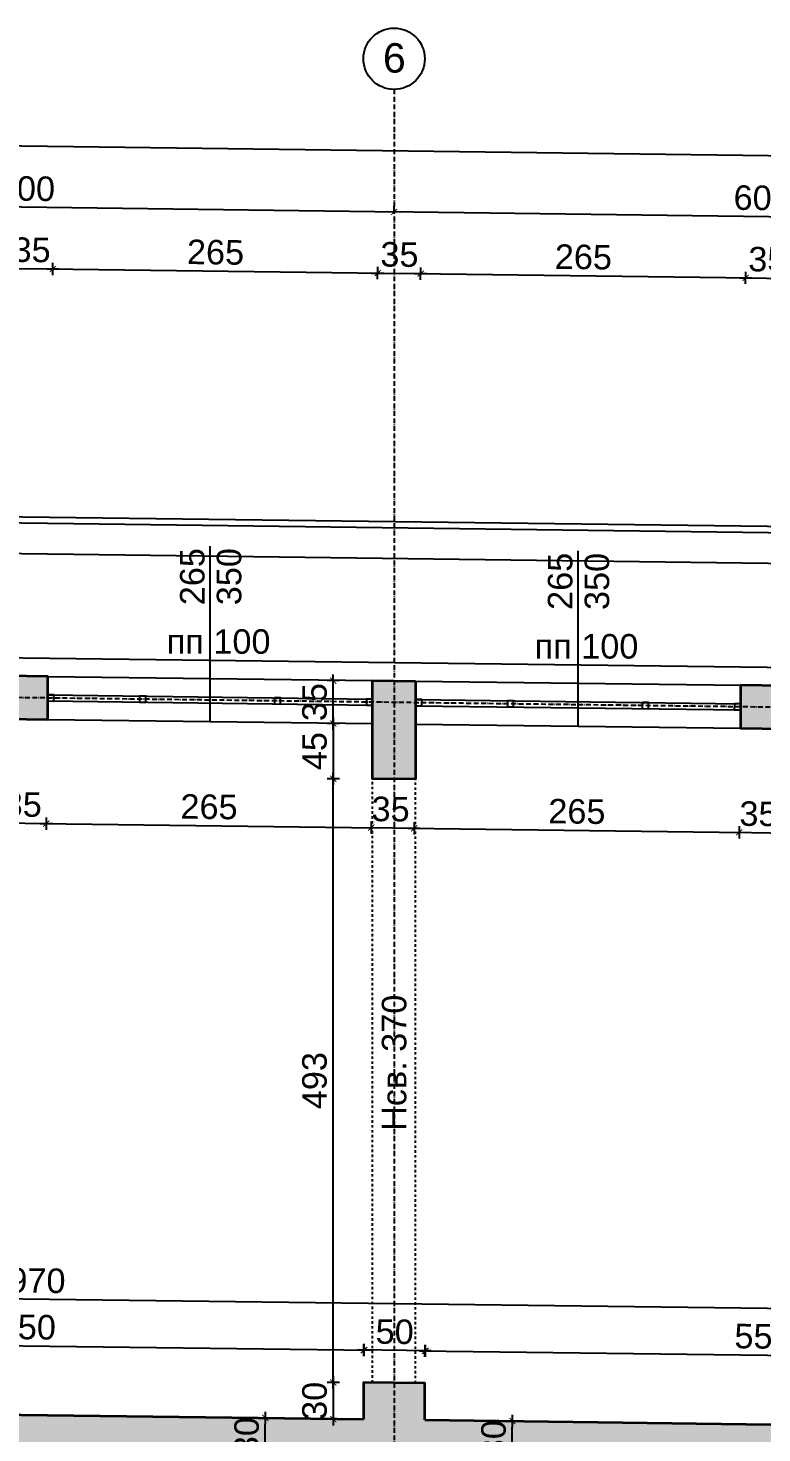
# Model space of a CAD drawing. Header units: inches. Extents: x -72385 to 39588, y -6525 to 66685.
# Drawn here: x -49283 to -48685, y 23472 to 24618 of the extents above; entities that cross this region are included whole.
import ezdxf

# ---------------------------------------------------------------- set-up
doc = ezdxf.new("R2010")
doc.units = ezdxf.units.IN
doc.header["$MEASUREMENT"] = 0
doc.linetypes.add('DashDot', pattern=[0.6, 0.4, -0.1, 0, -0.1])
doc.linetypes.add('Hidden', pattern=[0.4, 0.2, -0.2])
for name, color, linetype, lineweight in [('Изгледни линии', 253, 'Continuous', 25), ('Надписи Hсв', 252, 'Continuous', 25), ('Надписи коти външни', 252, 'Continuous', 25), ('Надписи коти вътрешни', 252, 'Continuous', 25), ('Надписи Оси', 252, 'Continuous', 25), ('Надписи прозорци', 252, 'Continuous', 25), ('Оси', 252, 'DashDot', 25), ('Прозорци', 251, 'Continuous', 25), ('Пунктир', 253, 'Hidden', 25), ('Разрезни линии', 7, 'Continuous', 35), ('Щрих стени', 254, 'Continuous', 25)]:
    doc.layers.add(name, color=color, linetype=linetype, lineweight=lineweight)
doc.styles.add('Arial Regular', font='arial.ttf')
doc.styles.get("Standard").update_dxf_attribs({"font": 'arial.ttf'})
doc.dimstyles.new('Annotative', dxfattribs={"dimscale": 0, "dimtxt": 20, "dimasz": 5, "dimexe": 5, "dimexo": 5, "dimgap": 5, "dimtad": 1, "dimdec": 0, "dimzin": 0, "dimdsep": 46, "dimtxsty": 'Standard', "dimblk": 'ARCHTICK', "dimcen": 5, "dimdle": 5, "dimadec": 0, "dimazin": 0, "dimtfac": 1, "dimtdec": 0, "dimtofl": 0, "dimtmove": 0, "dimatfit": 3, "dimldrblk": 'ARCHTICK', "dimfxl": 5, "dimfxlon": 1, "dimtolj": 1, "dimtzin": 0, "dimarcsym": 1})

# ---------------------------------------------------------------- blocks, each defined once
blk = doc.blocks.new('_ArchTick')
at = {"color": 0, "linetype": 'ByBlock', "const_width": 0.15}
blk.add_lwpolyline([(-0.5, -0.5), (0.5, 0.5)], dxfattribs=at)
blk = doc.blocks.new('*D2727')
at = {"layer": 'Defpoints', "color": 0, "ltscale": 50, "transparency": 16777216}
for p in [(-49302.3, 24054.1), (-49267.3, 24053.7), (-49268.4, 23968.7)]:
    blk.add_point(p, dxfattribs=at)
at = {"layer": 'Надписи коти вътрешни', "color": 0, "lineweight": -2, "ltscale": 50, "transparency": 16777216}
for p, q in [((-49303.4, 23974.2), (-49303.5, 23964.2)), ((-49268.4, 23973.7), (-49268.5, 23963.7)), ((-49308.4, 23969.3), (-49263.4, 23968.7))]:
    blk.add_line(p, q, dxfattribs=at)
at = {"layer": 'Надписи коти вътрешни', "color": 0, "lineweight": -2, "ltscale": 50, "transparency": 16777216, "xscale": 5, "yscale": 5, "zscale": 5}
for p, rotation in [((-49303.4, 23969.2), 179.2706286525581), ((-49268.4, 23968.7), 359.2706286525582)]:
    blk.add_blockref('_ArchTick', p, dxfattribs=dict(at, rotation=rotation))
at = {"layer": 'Надписи коти вътрешни', "color": 0, "ltscale": 50, "transparency": 16777216, "insert": (-49287.6, 23984.2), "char_height": 20, "attachment_point": 5, "rotation": 359.2706}
blk.add_mtext('\\A1;35', dxfattribs=at)
blk = doc.blocks.new('*D2728')
at = {"layer": 'Defpoints', "color": 0, "ltscale": 50, "transparency": 16777216}
for p in [(-49267.3, 24053.7), (-49002.3, 24050.3), (-49003.4, 23965.4)]:
    blk.add_point(p, dxfattribs=at)
at = {"layer": 'Надписи коти вътрешни', "color": 0, "lineweight": -2, "ltscale": 50, "transparency": 16777216}
for p, q in [((-49268.4, 23973.7), (-49268.5, 23963.7)), ((-49273.4, 23968.8), (-48998.4, 23965.3)), ((-49003.4, 23970.4), (-49003.5, 23960.4))]:
    blk.add_line(p, q, dxfattribs=at)
at = {"layer": 'Надписи коти вътрешни', "color": 0, "lineweight": -2, "ltscale": 50, "transparency": 16777216, "xscale": 5, "yscale": 5, "zscale": 5}
for p, rotation in [((-49268.4, 23968.7), 179.270628652547), ((-49003.4, 23965.4), 359.270628652547)]:
    blk.add_blockref('_ArchTick', p, dxfattribs=dict(at, rotation=rotation))
at = {"layer": 'Надписи коти вътрешни', "color": 0, "ltscale": 50, "transparency": 16777216, "insert": (-49135.7, 23982.3), "char_height": 20, "attachment_point": 5, "rotation": 359.2706}
blk.add_mtext('\\A1;265', dxfattribs=at)
blk = doc.blocks.new('*D2729')
at = {"layer": 'Defpoints', "color": 0, "ltscale": 50, "transparency": 16777216}
for p in [(-49002.3, 24050.3), (-48967.3, 24049.8), (-48968.4, 23964.9)]:
    blk.add_point(p, dxfattribs=at)
at = {"layer": 'Надписи коти вътрешни', "color": 0, "lineweight": -2, "ltscale": 50, "transparency": 16777216}
for p, q in [((-49008.4, 23965.4), (-48963.4, 23964.9)), ((-49003.4, 23970.4), (-49003.5, 23960.4)), ((-48968.4, 23969.9), (-48968.5, 23959.9))]:
    blk.add_line(p, q, dxfattribs=at)
at = {"layer": 'Надписи коти вътрешни', "color": 0, "lineweight": -2, "ltscale": 50, "transparency": 16777216, "xscale": 5, "yscale": 5, "zscale": 5}
for p, rotation in [((-49003.4, 23965.4), 179.2706286525581), ((-48968.4, 23964.9), 359.2706286525582)]:
    blk.add_blockref('_ArchTick', p, dxfattribs=dict(at, rotation=rotation))
at = {"layer": 'Надписи коти вътрешни', "color": 0, "ltscale": 50, "transparency": 16777216, "insert": (-48987.6, 23980.4), "char_height": 20, "attachment_point": 5, "rotation": 359.2706}
blk.add_mtext('\\A1;35', dxfattribs=at)
blk = doc.blocks.new('*D2730')
at = {"layer": 'Defpoints', "color": 0, "ltscale": 50, "transparency": 16777216}
for p in [(-48967.3, 24049.8), (-48702.3, 24046.5), (-48703.4, 23961.6)]:
    blk.add_point(p, dxfattribs=at)
at = {"layer": 'Надписи коти вътрешни', "color": 0, "lineweight": -2, "ltscale": 50, "transparency": 16777216}
for p, q in [((-48973.4, 23965), (-48698.4, 23961.5)), ((-48968.4, 23969.9), (-48968.5, 23959.9)), ((-48703.4, 23966.6), (-48703.5, 23956.6))]:
    blk.add_line(p, q, dxfattribs=at)
at = {"layer": 'Надписи коти вътрешни', "color": 0, "lineweight": -2, "ltscale": 50, "transparency": 16777216, "xscale": 5, "yscale": 5, "zscale": 5}
for p, rotation in [((-48968.4, 23964.9), 179.270628652547), ((-48703.4, 23961.6), 359.270628652547)]:
    blk.add_blockref('_ArchTick', p, dxfattribs=dict(at, rotation=rotation))
at = {"layer": 'Надписи коти вътрешни', "color": 0, "ltscale": 50, "transparency": 16777216, "insert": (-48835.7, 23978.5), "char_height": 20, "attachment_point": 5, "rotation": 359.2706}
blk.add_mtext('\\A1;265', dxfattribs=at)
blk = doc.blocks.new('*D2731')
at = {"layer": 'Defpoints', "color": 0, "ltscale": 50, "transparency": 16777216}
for p in [(-48702.3, 24046.5), (-48667.3, 24046), (-48668.4, 23961.1)]:
    blk.add_point(p, dxfattribs=at)
at = {"layer": 'Надписи коти вътрешни', "color": 0, "lineweight": -2, "ltscale": 50, "transparency": 16777216}
for p, q in [((-48703.4, 23966.6), (-48703.5, 23956.6)), ((-48668.4, 23966.1), (-48668.5, 23956.1)), ((-48708.4, 23961.6), (-48663.4, 23961))]:
    blk.add_line(p, q, dxfattribs=at)
at = {"layer": 'Надписи коти вътрешни', "color": 0, "lineweight": -2, "ltscale": 50, "transparency": 16777216, "xscale": 5, "yscale": 5, "zscale": 5}
for p, rotation in [((-48703.4, 23961.6), 179.2706286525581), ((-48668.4, 23961.1), 359.2706286525582)]:
    blk.add_blockref('_ArchTick', p, dxfattribs=dict(at, rotation=rotation))
at = {"layer": 'Надписи коти вътрешни', "color": 0, "ltscale": 50, "transparency": 16777216, "insert": (-48687.6, 23976.6), "char_height": 20, "attachment_point": 5, "rotation": 359.2706}
blk.add_mtext('\\A1;35', dxfattribs=at)
blk = doc.blocks.new('*D2743')
at = {"layer": 'Defpoints', "color": 0, "ltscale": 50, "transparency": 16777216}
for p in [(-49004.9, 23512.8), (-49034.4, 23482.8), (-49004.9, 23482.8)]:
    blk.add_point(p, dxfattribs=at)
at = {"layer": 'Надписи коти вътрешни', "color": 0, "lineweight": -2, "ltscale": 50, "transparency": 16777216}
for p, q in [((-49034.4, 23517.8), (-49034.4, 23477.8)), ((-49029.4, 23512.8), (-49039.4, 23512.8)), ((-49029.4, 23482.8), (-49039.4, 23482.8))]:
    blk.add_line(p, q, dxfattribs=at)
at = {"layer": 'Надписи коти вътрешни', "color": 0, "lineweight": -2, "ltscale": 50, "transparency": 16777216, "xscale": 5, "yscale": 5, "zscale": 5}
for p, rotation in [((-49034.4, 23512.8), 90), ((-49034.4, 23482.8), 270)]:
    blk.add_blockref('_ArchTick', p, dxfattribs=dict(at, rotation=rotation))
at = {"layer": 'Надписи коти вътрешни', "color": 0, "ltscale": 50, "transparency": 16777216, "insert": (-49049.6, 23497.8), "char_height": 20, "attachment_point": 5, "rotation": 90}
blk.add_mtext('\\A1;30', dxfattribs=at)
blk = doc.blocks.new('*D2744')
at = {"layer": 'Defpoints', "color": 0, "ltscale": 50, "transparency": 16777216}
for p in [(-49034.4, 24005.3), (-48997.4, 24005.3), (-48997.4, 23512.7)]:
    blk.add_point(p, dxfattribs=at)
at = {"layer": 'Надписи коти вътрешни', "color": 0, "lineweight": -2, "ltscale": 50, "transparency": 16777216}
for p, q in [((-49034.4, 23507.7), (-49034.4, 24010.3)), ((-49029.4, 24005.3), (-49039.4, 24005.3)), ((-49029.4, 23512.7), (-49039.4, 23512.7))]:
    blk.add_line(p, q, dxfattribs=at)
at = {"layer": 'Надписи коти вътрешни', "color": 0, "lineweight": -2, "ltscale": 50, "transparency": 16777216, "xscale": 5, "yscale": 5, "zscale": 5}
for p, rotation in [((-49034.4, 24005.3), 90), ((-49034.4, 23512.7), 270)]:
    blk.add_blockref('_ArchTick', p, dxfattribs=dict(at, rotation=rotation))
at = {"layer": 'Надписи коти вътрешни', "color": 0, "ltscale": 50, "transparency": 16777216, "insert": (-49049.6, 23759), "char_height": 20, "attachment_point": 5, "rotation": 90}
blk.add_mtext('\\A1;493', dxfattribs=at)
blk = doc.blocks.new('*D2745')
at = {"layer": 'Defpoints', "color": 0, "ltscale": 50, "transparency": 16777216}
for p in [(-48997.4, 24050.3), (-49034.4, 24005.3), (-48997.4, 24005.3)]:
    blk.add_point(p, dxfattribs=at)
at = {"layer": 'Надписи коти вътрешни', "color": 0, "lineweight": -2, "ltscale": 50, "transparency": 16777216}
for p, q in [((-49034.4, 24055.3), (-49034.4, 24000.3)), ((-49029.4, 24050.3), (-49039.4, 24050.3)), ((-49029.4, 24005.3), (-49039.4, 24005.3))]:
    blk.add_line(p, q, dxfattribs=at)
at = {"layer": 'Надписи коти вътрешни', "color": 0, "lineweight": -2, "ltscale": 50, "transparency": 16777216, "xscale": 5, "yscale": 5, "zscale": 5}
for p, rotation in [((-49034.4, 24050.3), 90), ((-49034.4, 24005.3), 270)]:
    blk.add_blockref('_ArchTick', p, dxfattribs=dict(at, rotation=rotation))
at = {"layer": 'Надписи коти вътрешни', "color": 0, "ltscale": 50, "transparency": 16777216, "insert": (-49049.6, 24027.8), "char_height": 20, "attachment_point": 5, "rotation": 90}
blk.add_mtext('\\A1;45', dxfattribs=at)
blk = doc.blocks.new('*D2760')
at = {"layer": 'Defpoints', "color": 0, "ltscale": 50, "transparency": 16777216}
for p in [(-49009.1, 23539.2), (-49559.8, 23489.8), (-49009.8, 23482.8)]:
    blk.add_point(p, dxfattribs=at)
at = {"layer": 'Надписи коти вътрешни', "color": 0, "lineweight": -2, "ltscale": 50, "transparency": 16777216}
for p, q in [((-49559.2, 23541.2), (-49559.1, 23551.2)), ((-49564.1, 23546.3), (-49004.1, 23539.1)), ((-49009.2, 23534.2), (-49009.1, 23544.2))]:
    blk.add_line(p, q, dxfattribs=at)
at = {"layer": 'Надписи коти вътрешни', "color": 0, "lineweight": -2, "ltscale": 50, "transparency": 16777216, "xscale": 5, "yscale": 5, "zscale": 5}
for p, rotation in [((-49559.1, 23546.2), 179.2706286525474), ((-49009.1, 23539.2), 359.2706286525474)]:
    blk.add_blockref('_ArchTick', p, dxfattribs=dict(at, rotation=rotation))
at = {"layer": 'Надписи коти вътрешни', "color": 0, "ltscale": 50, "transparency": 16777216, "insert": (-49283.9, 23557.9), "char_height": 20, "attachment_point": 5, "rotation": 359.2706}
blk.add_mtext('\\A1;550', dxfattribs=at)
blk = doc.blocks.new('*D2761')
at = {"layer": 'Defpoints', "color": 0, "ltscale": 50, "transparency": 16777216}
for p in [(-49009.5, 23539.2), (-49009.8, 23512.8), (-48959.8, 23512.2)]:
    blk.add_point(p, dxfattribs=at)
at = {"layer": 'Надписи коти вътрешни', "color": 0, "lineweight": -2, "ltscale": 50, "transparency": 16777216}
for p, q in [((-48954.5, 23538.5), (-49014.5, 23539.3)), ((-49009.6, 23534.2), (-49009.4, 23544.2)), ((-48959.6, 23533.6), (-48959.4, 23543.6))]:
    blk.add_line(p, q, dxfattribs=at)
at = {"layer": 'Надписи коти вътрешни', "color": 0, "lineweight": -2, "ltscale": 50, "transparency": 16777216, "xscale": 5, "yscale": 5, "zscale": 5}
for p, rotation in [((-49009.5, 23539.2), 179.2706286525463), ((-48959.5, 23538.6), 359.2706286525462)]:
    blk.add_blockref('_ArchTick', p, dxfattribs=dict(at, rotation=rotation))
at = {"layer": 'Надписи коти вътрешни', "color": 0, "ltscale": 50, "transparency": 16777216, "insert": (-48984.3, 23554.1), "char_height": 20, "attachment_point": 5, "rotation": 359.2706}
blk.add_mtext('\\A1;50', dxfattribs=at)
blk = doc.blocks.new('*D2762')
at = {"layer": 'Defpoints', "color": 0, "ltscale": 50, "transparency": 16777216}
for p in [(-48409.1, 23531.6), (-48959.8, 23482.2), (-48409.8, 23475.2)]:
    blk.add_point(p, dxfattribs=at)
at = {"layer": 'Надписи коти вътрешни', "color": 0, "lineweight": -2, "ltscale": 50, "transparency": 16777216}
for p, q in [((-48964.1, 23538.6), (-48404.1, 23531.5)), ((-48959.2, 23533.6), (-48959.1, 23543.6)), ((-48409.2, 23526.6), (-48409.1, 23536.6))]:
    blk.add_line(p, q, dxfattribs=at)
at = {"layer": 'Надписи коти вътрешни', "color": 0, "lineweight": -2, "ltscale": 50, "transparency": 16777216, "xscale": 5, "yscale": 5, "zscale": 5}
for p, rotation in [((-48959.1, 23538.6), 179.2706286525474), ((-48409.1, 23531.6), 359.2706286525474)]:
    blk.add_blockref('_ArchTick', p, dxfattribs=dict(at, rotation=rotation))
at = {"layer": 'Надписи коти вътрешни', "color": 0, "ltscale": 50, "transparency": 16777216, "insert": (-48683.9, 23550.3), "char_height": 20, "attachment_point": 5, "rotation": 359.2706}
blk.add_mtext('\\A1;550', dxfattribs=at)
blk = doc.blocks.new('*D4584')
at = {"layer": 'Defpoints', "color": 0, "ltscale": 50, "transparency": 16777216}
for p in [(-50769, 23599.6), (-50769.8, 23535.2), (-47799.8, 23497.4)]:
    blk.add_point(p, dxfattribs=at)
at = {"layer": 'Надписи коти вътрешни', "color": 0, "lineweight": -2, "ltscale": 50, "transparency": 16777216}
for p, q in [((-47794, 23561.8), (-50774, 23599.7)), ((-50769.1, 23594.6), (-50769, 23604.6)), ((-47799.1, 23556.8), (-47799, 23566.8))]:
    blk.add_line(p, q, dxfattribs=at)
at = {"layer": 'Надписи коти вътрешни', "color": 0, "lineweight": -2, "ltscale": 50, "transparency": 16777216, "xscale": 5, "yscale": 5, "zscale": 5}
for p, rotation in [((-50769, 23599.6), 179.2706286525472), ((-47799, 23561.8), 359.2706286525473)]:
    blk.add_blockref('_ArchTick', p, dxfattribs=dict(at, rotation=rotation))
at = {"layer": 'Надписи коти вътрешни', "color": 0, "ltscale": 50, "transparency": 16777216, "insert": (-49283.8, 23595.9), "char_height": 20, "attachment_point": 5, "rotation": 359.2706}
blk.add_mtext('\\A1;2970', dxfattribs=at)
blk = doc.blocks.new('*D5704')
at = {"layer": 'Defpoints', "color": 0, "ltscale": 50, "transparency": 16777216}
for p in [(-49263.1, 24421.1), (-49302.3, 24089.1), (-49267.3, 24088.7)]:
    blk.add_point(p, dxfattribs=at)
at = {"layer": 'Надписи коти външни', "color": 0, "lineweight": -2, "ltscale": 50, "transparency": 16777216}
for p, q in [((-49303.1, 24421.6), (-49258.1, 24421.1)), ((-49298.2, 24416.6), (-49298, 24426.6)), ((-49263.2, 24416.1), (-49263, 24426.1))]:
    blk.add_line(p, q, dxfattribs=at)
at = {"layer": 'Надписи коти външни', "color": 0, "lineweight": -2, "ltscale": 50, "transparency": 16777216, "xscale": 5, "yscale": 5, "zscale": 5}
for p, rotation in [((-49298.1, 24421.6), 179.2706286525403), ((-49263.1, 24421.1), 359.2706286525403)]:
    blk.add_blockref('_ArchTick', p, dxfattribs=dict(at, rotation=rotation))
at = {"layer": 'Надписи коти външни', "color": 0, "ltscale": 50, "transparency": 16777216, "insert": (-49280.4, 24436.6), "char_height": 20, "attachment_point": 5, "rotation": 359.2706}
blk.add_mtext('\\A1;35', dxfattribs=at)
blk = doc.blocks.new('*D5705')
at = {"layer": 'Defpoints', "color": 0, "ltscale": 50, "transparency": 16777216}
for p in [(-48998.1, 24417.8), (-49267.3, 24088.7), (-49002.3, 24085.3)]:
    blk.add_point(p, dxfattribs=at)
at = {"layer": 'Надписи коти външни', "color": 0, "lineweight": -2, "ltscale": 50, "transparency": 16777216}
for p, q in [((-49268.1, 24421.2), (-48993.1, 24417.7)), ((-49263.2, 24416.1), (-49263, 24426.1)), ((-48998.2, 24412.8), (-48998, 24422.8))]:
    blk.add_line(p, q, dxfattribs=at)
at = {"layer": 'Надписи коти външни', "color": 0, "lineweight": -2, "ltscale": 50, "transparency": 16777216, "xscale": 5, "yscale": 5, "zscale": 5}
for p, rotation in [((-49263.1, 24421.1), 179.2706286525463), ((-48998.1, 24417.8), 359.2706286525462)]:
    blk.add_blockref('_ArchTick', p, dxfattribs=dict(at, rotation=rotation))
at = {"layer": 'Надписи коти външни', "color": 0, "ltscale": 50, "transparency": 16777216, "insert": (-49130.4, 24434.7), "char_height": 20, "attachment_point": 5, "rotation": 359.2706}
blk.add_mtext('\\A1;265', dxfattribs=at)
blk = doc.blocks.new('*D5706')
at = {"layer": 'Defpoints', "color": 0, "ltscale": 50, "transparency": 16777216}
for p in [(-48963.1, 24417.3), (-49002.3, 24085.3), (-48967.3, 24084.8)]:
    blk.add_point(p, dxfattribs=at)
at = {"layer": 'Надписи коти външни', "color": 0, "lineweight": -2, "ltscale": 50, "transparency": 16777216}
for p, q in [((-48998.2, 24412.8), (-48998, 24422.8)), ((-48963.2, 24412.3), (-48963, 24422.3)), ((-49003.1, 24417.8), (-48958.1, 24417.3))]:
    blk.add_line(p, q, dxfattribs=at)
at = {"layer": 'Надписи коти външни', "color": 0, "lineweight": -2, "ltscale": 50, "transparency": 16777216, "xscale": 5, "yscale": 5, "zscale": 5}
for p, rotation in [((-48998.1, 24417.8), 179.2706286525403), ((-48963.1, 24417.3), 359.2706286525403)]:
    blk.add_blockref('_ArchTick', p, dxfattribs=dict(at, rotation=rotation))
at = {"layer": 'Надписи коти външни', "color": 0, "ltscale": 50, "transparency": 16777216, "insert": (-48980.4, 24432.8), "char_height": 20, "attachment_point": 5, "rotation": 359.2706}
blk.add_mtext('\\A1;35', dxfattribs=at)
blk = doc.blocks.new('*D5679')
at = {"layer": 'Defpoints', "color": 0, "ltscale": 50, "transparency": 16777216}
for p in [(-48698.1, 24413.9), (-48967.3, 24084.8), (-48702.3, 24081.5)]:
    blk.add_point(p, dxfattribs=at)
at = {"layer": 'Надписи коти външни', "color": 0, "lineweight": -2, "ltscale": 50, "transparency": 16777216}
for p, q in [((-48963.2, 24412.3), (-48963, 24422.3)), ((-48968.1, 24417.4), (-48693.1, 24413.9)), ((-48698.2, 24408.9), (-48698, 24418.9))]:
    blk.add_line(p, q, dxfattribs=at)
at = {"layer": 'Надписи коти външни', "color": 0, "lineweight": -2, "ltscale": 50, "transparency": 16777216, "xscale": 5, "yscale": 5, "zscale": 5}
for p, rotation in [((-48963.1, 24417.3), 179.270628652547), ((-48698.1, 24413.9), 359.270628652547)]:
    blk.add_blockref('_ArchTick', p, dxfattribs=dict(at, rotation=rotation))
at = {"layer": 'Надписи коти външни', "color": 0, "ltscale": 50, "transparency": 16777216, "insert": (-48830.4, 24430.8), "char_height": 20, "attachment_point": 5, "rotation": 359.2706}
blk.add_mtext('\\A1;265', dxfattribs=at)
blk = doc.blocks.new('*D5680')
at = {"layer": 'Defpoints', "color": 0, "ltscale": 50, "transparency": 16777216}
for p in [(-48663.1, 24413.5), (-48702.3, 24081.5), (-48667.3, 24081)]:
    blk.add_point(p, dxfattribs=at)
at = {"layer": 'Надписи коти външни', "color": 0, "lineweight": -2, "ltscale": 50, "transparency": 16777216}
for p, q in [((-48703.1, 24414), (-48658.1, 24413.4)), ((-48698.2, 24408.9), (-48698, 24418.9)), ((-48663.2, 24408.5), (-48663, 24418.5))]:
    blk.add_line(p, q, dxfattribs=at)
at = {"layer": 'Надписи коти външни', "color": 0, "lineweight": -2, "ltscale": 50, "transparency": 16777216, "xscale": 5, "yscale": 5, "zscale": 5}
for p, rotation in [((-48698.1, 24413.9), 179.2706286525463), ((-48663.1, 24413.5), 359.2706286525462)]:
    blk.add_blockref('_ArchTick', p, dxfattribs=dict(at, rotation=rotation))
at = {"layer": 'Надписи коти външни', "color": 0, "ltscale": 50, "transparency": 16777216, "insert": (-48680.4, 24428.9), "char_height": 20, "attachment_point": 5, "rotation": 359.2706}
blk.add_mtext('\\A1;35', dxfattribs=at)
blk = doc.blocks.new('*D5778')
at = {"layer": 'Defpoints', "color": 0, "ltscale": 50, "transparency": 16777216}
for p in [(-48984.8, 24467.6), (-48984.8, 24467.6), (-48384.8, 24459.9)]:
    blk.add_point(p, dxfattribs=at)
at = {"layer": 'Надписи коти външни', "color": 0, "lineweight": -2, "ltscale": 50, "transparency": 16777216}
for p, q in [((-48379.8, 24459.9), (-48989.8, 24467.7)), ((-48984.8, 24467.6), (-48984.8, 24472.6)), ((-48384.8, 24459.9), (-48384.8, 24464.9))]:
    blk.add_line(p, q, dxfattribs=at)
at = {"layer": 'Надписи коти външни', "color": 0, "lineweight": -2, "ltscale": 50, "transparency": 16777216, "xscale": 5, "yscale": 5, "zscale": 5}
for p, rotation in [((-48984.8, 24467.6), 179.2690990575682), ((-48384.8, 24459.9), 359.2690990575682)]:
    blk.add_blockref('_ArchTick', p, dxfattribs=dict(at, rotation=rotation))
at = {"layer": 'Надписи коти външни', "color": 0, "ltscale": 50, "transparency": 16777216, "insert": (-48684.6, 24479), "char_height": 20, "attachment_point": 5, "rotation": 359.2691}
blk.add_mtext('\\A1;600', dxfattribs=at)
blk = doc.blocks.new('*D5779')
at = {"layer": 'Defpoints', "color": 0, "ltscale": 50, "transparency": 16777216}
for p in [(-49584.8, 24475.2), (-49584.8, 24475.2), (-48984.8, 24467.6)]:
    blk.add_point(p, dxfattribs=at)
at = {"layer": 'Надписи коти външни', "color": 0, "lineweight": -2, "ltscale": 50, "transparency": 16777216}
for p, q in [((-49584.8, 24475.2), (-49584.8, 24480.2)), ((-48979.8, 24467.5), (-49589.8, 24475.3)), ((-48984.8, 24467.6), (-48984.8, 24472.6))]:
    blk.add_line(p, q, dxfattribs=at)
at = {"layer": 'Надписи коти външни', "color": 0, "lineweight": -2, "ltscale": 50, "transparency": 16777216, "xscale": 5, "yscale": 5, "zscale": 5}
for p, rotation in [((-49584.8, 24475.2), 179.2706286525473), ((-48984.8, 24467.6), 359.2706286525473)]:
    blk.add_blockref('_ArchTick', p, dxfattribs=dict(at, rotation=rotation))
at = {"layer": 'Надписи коти външни', "color": 0, "ltscale": 50, "transparency": 16777216, "insert": (-49284.6, 24486.6), "char_height": 20, "attachment_point": 5, "rotation": 359.2706}
blk.add_mtext('\\A1;600', dxfattribs=at)
blk = doc.blocks.new('*D5760')
at = {"layer": 'Defpoints', "color": 0, "ltscale": 50, "transparency": 16777216}
for p in [(-40216.8, 24406), (-52317.3, 24127.5), (-40222.3, 23973.5)]:
    blk.add_point(p, dxfattribs=at)
at = {"layer": 'Надписи коти външни', "color": 0, "lineweight": -2, "ltscale": 50, "transparency": 16777216}
for p, q in [((-52316.8, 24560), (-40211.8, 24405.9)), ((-52311.9, 24555), (-52311.8, 24565)), ((-40216.9, 24401), (-40216.8, 24411))]:
    blk.add_line(p, q, dxfattribs=at)
at = {"layer": 'Надписи коти външни', "color": 0, "lineweight": -2, "ltscale": 50, "transparency": 16777216, "xscale": 5, "yscale": 5, "zscale": 5}
for p, rotation in [((-52311.8, 24560), 179.2706286525472), ((-40216.8, 24406), 359.2706286525473)]:
    blk.add_blockref('_ArchTick', p, dxfattribs=dict(at, rotation=rotation))
at = {"layer": 'Надписи коти външни', "color": 0, "ltscale": 50, "transparency": 16777216, "insert": (-46264.1, 24498.2), "char_height": 20, "attachment_point": 5, "rotation": 359.2706}
blk.add_mtext('\\A1;12095', dxfattribs=at)
blk = doc.blocks.new('*D7312')
at = {"layer": 'Defpoints', "color": 0, "ltscale": 10, "transparency": 16777216}
for p in [(-49034.4, 24085.3), (-48997.4, 24085.3), (-48997.4, 24050.3)]:
    blk.add_point(p, dxfattribs=at)
at = {"layer": 'Надписи коти вътрешни', "color": 0, "lineweight": -2, "ltscale": 10, "transparency": 16777216}
for p, q in [((-49034.4, 24045.3), (-49034.4, 24090.3)), ((-49029.4, 24085.3), (-49039.4, 24085.3)), ((-49029.4, 24050.3), (-49039.4, 24050.3))]:
    blk.add_line(p, q, dxfattribs=at)
at = {"layer": 'Надписи коти вътрешни', "color": 0, "lineweight": -2, "ltscale": 10, "transparency": 16777216, "xscale": 5, "yscale": 5, "zscale": 5}
for p, rotation in [((-49034.4, 24085.3), 90), ((-49034.4, 24050.3), 270)]:
    blk.add_blockref('_ArchTick', p, dxfattribs=dict(at, rotation=rotation))
at = {"layer": 'Надписи коти вътрешни', "color": 0, "ltscale": 10, "transparency": 16777216, "insert": (-49049.6, 24067.8), "char_height": 20, "attachment_point": 5, "rotation": 90}
blk.add_mtext('\\A1;35', dxfattribs=at)
blk = doc.blocks.new('*D7390')
at = {"layer": 'Defpoints', "color": 0, "ltscale": 10, "transparency": 16777216}
for p in [(-49089.7, 23483.9), (-49027.1, 23483.1), (-49027.5, 23453.1)]:
    blk.add_point(p, dxfattribs=at)
at = {"layer": 'Надписи коти вътрешни', "color": 0, "lineweight": -2, "ltscale": 10, "transparency": 16777216}
for p, q in [((-49084.7, 23483.8), (-49094.7, 23483.9)), ((-49090.2, 23448.9), (-49089.7, 23488.9)), ((-49085.1, 23453.8), (-49095.1, 23453.9))]:
    blk.add_line(p, q, dxfattribs=at)
at = {"layer": 'Надписи коти вътрешни', "color": 0, "lineweight": -2, "ltscale": 10, "transparency": 16777216, "xscale": 5, "yscale": 5, "zscale": 5}
for p, rotation in [((-49089.7, 23483.9), 89.2706286525493), ((-49090.1, 23453.9), 269.2706286525493)]:
    blk.add_blockref('_ArchTick', p, dxfattribs=dict(at, rotation=rotation))
at = {"layer": 'Надписи коти вътрешни', "color": 0, "ltscale": 10, "transparency": 16777216, "insert": (-49105.1, 23469), "char_height": 20, "attachment_point": 5, "rotation": 89.2706}
blk.add_mtext('\\A1;30', dxfattribs=at)
blk = doc.blocks.new('*D7392')
at = {"layer": 'Defpoints', "color": 0, "ltscale": 10, "transparency": 16777216}
for p in [(-48959.5, 23482.2), (-48888.3, 23481.3), (-48959.8, 23452.2)]:
    blk.add_point(p, dxfattribs=at)
at = {"layer": 'Надписи коти вътрешни', "color": 0, "lineweight": -2, "ltscale": 10, "transparency": 16777216}
for p, q in [((-48893.3, 23481.4), (-48883.3, 23481.2)), ((-48888.7, 23446.3), (-48888.2, 23486.3)), ((-48893.7, 23451.4), (-48883.7, 23451.2))]:
    blk.add_line(p, q, dxfattribs=at)
at = {"layer": 'Надписи коти вътрешни', "color": 0, "lineweight": -2, "ltscale": 10, "transparency": 16777216, "xscale": 5, "yscale": 5, "zscale": 5}
for p, rotation in [((-48888.3, 23481.3), 89.27062865254912), ((-48888.7, 23451.3), 269.2706286525491)]:
    blk.add_blockref('_ArchTick', p, dxfattribs=dict(at, rotation=rotation))
at = {"layer": 'Надписи коти вътрешни', "color": 0, "ltscale": 10, "transparency": 16777216, "insert": (-48903.7, 23466.5), "char_height": 20, "attachment_point": 5, "rotation": 89.2706}
blk.add_mtext('\\A1;30', dxfattribs=at)

msp = doc.modelspace()

# ---------------------------------------------------------------- hatches: boundary and pattern name
at = {"layer": 'Щрих стени', "ltscale": 10}
h = msp.add_hatch(color=256, dxfattribs=at)
h.dxf.hatch_style = 1
h.paths.add_polyline_path([(-51702.3, 24104.7), (-51802.3, 24105.9), (-51802.3, 24120.9), (-52317.3, 24127.5), (-52317.3, 24077.5), (-52272.3, 24076.9), (-52272.3, 24091.9), (-51702.3, 24084.7)])
h.paths.add_polyline_path([(-52257.3, 23904.2), (-52272.3, 23904.4), (-52272.3, 24016.9), (-52317.3, 24017.5), (-52317.3, 23319.9), (-52282.3, 23319.5), (-52282.3, 23494.5), (-52262.3, 23494.2), (-52262.3, 23544.2), (-52272.3, 23544.4), (-52272.3, 23874.4), (-52257.3, 23874.2)])
h.paths.add_polyline_path([(-51677.3, 23756.8), (-52152.3, 23762.9), (-52152.3, 23492.8), (-52057.3, 23491.6), (-52056.9, 23521.6), (-52122.3, 23522.5), (-52122.3, 23732.5), (-51887.3, 23729.5), (-51887.3, 23519.5), (-51956.9, 23520.4), (-51957.3, 23490.4), (-51847.3, 23489), (-51847, 23519), (-51857.3, 23519.1), (-51857.3, 23729.1), (-51707.3, 23727.2), (-51707.3, 23517.2), (-51717, 23517.3), (-51717.3, 23487.3), (-51409.8, 23483.4), (-51409.8, 23453.3), (-51397.3, 23453.2), (-51397.3, 23428.2), (-51367.3, 23427.8), (-51367.3, 23452.8), (-51359.8, 23452.7), (-51359.8, 23482.7), (-51169.8, 23480.3), (-51169.8, 23510.3), (-51329.8, 23512.4), (-51329.8, 23542.3), (-51409.8, 23543.3), (-51409.8, 23513.4), (-51537.3, 23515), (-51537.3, 24082.6), (-51402.3, 24080.8), (-51402.3, 24035.8), (-51367.3, 24035.4), (-51367.3, 24115.4), (-51612.3, 24118.5), (-51612.3, 24083.5), (-51567.3, 24082.9), (-51567.3, 23895.4), (-52157.3, 23902.9), (-52157.3, 23872.9), (-51567.3, 23865.4), (-51567.3, 23515.4), (-51677.3, 23516.8)])
h.paths.add_polyline_path([(-51067.3, 24111.6), (-51102.3, 24112), (-51102.3, 24077), (-51067.3, 24076.6)])
h.paths.add_polyline_path([(-50767.3, 24107.8), (-50802.3, 24108.2), (-50802.3, 24028.2), (-50799.8, 24028.2), (-50799.8, 23928.2), (-50769.8, 23927.8), (-50769.8, 24027.8), (-50767.3, 24027.8)])
h.paths.add_polyline_path([(-49559.8, 23489.8), (-49559.8, 23519.8), (-49609.8, 23520.4), (-49609.8, 23490.5), (-50159.8, 23497.5), (-50159.8, 23527.4), (-50209.8, 23528.1), (-50209.8, 23498.1), (-50759.8, 23505.1), (-50759.8, 23535.1), (-50769.8, 23535.2), (-50769.8, 23837.8), (-50799.8, 23838.1), (-50799.8, 23535.6), (-50809.8, 23535.7), (-50809.8, 23505.7), (-51009.8, 23508.3), (-51009.8, 23478.3), (-50809.8, 23475.7), (-50809.8, 23445.7), (-50759.8, 23445.1), (-50759.8, 23475.1), (-50209.8, 23468.1), (-50209.8, 23438.1), (-50159.8, 23437.4), (-50159.8, 23467.5), (-49634.8, 23460.8), (-49634.8, 23430.7), (-49609.8, 23430.4), (-49559.8, 23429.8), (-49559.8, 23459.8), (-49009.8, 23452.8), (-49009.8, 23422.8), (-48999.8, 23422.7), (-48999.8, 23397.7), (-48969.8, 23397.3), (-48969.8, 23422.3), (-48959.8, 23422.1), (-48959.8, 23452.2), (-48409.8, 23445.2), (-48409.8, 23415.1), (-48359.8, 23414.5), (-48359.8, 23444.6), (-48134.8, 23441.7), (-48134.8, 23471.7), (-48359.8, 23474.6), (-48359.8, 23504.5), (-48409.8, 23505.1), (-48409.8, 23475.2), (-48959.8, 23482.2), (-48959.8, 23512.2), (-49009.8, 23512.8), (-49009.8, 23482.8)])
h.paths.add_polyline_path([(-52517.3, 23279.7), (-52527.3, 23279.7), (-52527.3, 23259.7), (-52517.3, 23259.7)])
h.paths.add_polyline_path([(-52517.3, 23059.7), (-52527.3, 23059.7), (-52527.3, 23039.7), (-52517.3, 23039.7)])
h.paths.add_polyline_path([(-52267.3, 23054.3), (-52317.3, 23054.9), (-52317.3, 23019.9), (-52282.3, 23019.5), (-52282.3, 23024.5), (-52267.3, 23024.3)])
h.paths.add_polyline_path([(-51517.3, 23044.7), (-52167.3, 23053), (-52167.3, 23023), (-52007.3, 23021), (-52007.3, 22323.4), (-52152.3, 22325.2), (-52152.3, 22290.2), (-51967.3, 22287.9), (-51967.3, 22322.9), (-51977.3, 22323), (-51977.3, 22670.5), (-51699.8, 22667), (-51699.8, 22319.5), (-51702.3, 22284.5), (-51667.3, 22284.1), (-51667.3, 22319.1), (-51669.8, 22319.1), (-51669.8, 22696.6), (-51977.3, 22700.5), (-51977.3, 23020.6), (-51517.3, 23014.7)])
h.paths.add_polyline_path([(-52282.3, 22754.5), (-52317.3, 22754.9), (-52317.3, 22292.3), (-52252.3, 22291.5), (-52252.3, 22326.5), (-52282.3, 22326.9)])
h.paths.add_polyline_path([(-51367.3, 22852.8), (-51347.3, 22852.5), (-51347.3, 22892.5), (-51367.3, 22892.8), (-51367.3, 23182.8), (-51162.3, 23180.2), (-51162.3, 23210.2), (-51367.3, 23212.8), (-51367.3, 23277.8), (-51397.3, 23278.2), (-51397.3, 23043.2), (-51417.3, 23043.4), (-51417.3, 23013.4), (-51397.3, 23013.2), (-51397.3, 22943.2), (-51409.8, 22943.3), (-51409.8, 22853.3), (-51397.3, 22853.2), (-51397.3, 22360.6), (-51402.3, 22360.7), (-51402.3, 22280.7), (-51367.3, 22280.2)])
h = msp.add_hatch(color=256, dxfattribs=at)
h.dxf.hatch_style = 1
h.paths.add_polyline_path([(-48667.3, 24081), (-48702.3, 24081.5), (-48702.3, 24046.5), (-48667.3, 24046)])
h.paths.add_polyline_path([(-48967.3, 24084.8), (-49002.3, 24085.3), (-49002.3, 24005.3), (-48967.3, 24004.8)])
h.paths.add_polyline_path([(-49267.3, 24088.7), (-49302.3, 24089.1), (-49302.3, 24054.1), (-49267.3, 24053.7)])
h.paths.add_polyline_path([(-49567.3, 24092.5), (-49602.3, 24092.9), (-49602.3, 24012.9), (-49567.3, 24012.5)])
h.paths.add_polyline_path([(-49867.3, 24096.3), (-49902.3, 24096.7), (-49902.3, 24061.7), (-49867.3, 24061.3)])
h.paths.add_polyline_path([(-50167.3, 24100.1), (-50202.3, 24100.6), (-50202.3, 24020.6), (-50167.3, 24020.1)])
h.paths.add_polyline_path([(-50467.3, 24103.9), (-50502.3, 24104.4), (-50502.3, 24069.4), (-50467.3, 24068.9)])

# ---------------------------------------------------------------- linework, layer by layer
at = {"layer": 'Изгледни линии', "ltscale": 50}
for p, q in [((-51397.3, 24245.8), (-46864.8, 24188.1)), ((-51392.3, 24240.7), (-46869.8, 24183.1)), ((-51367.3, 24215.4), (-46869.8, 24158.1)), ((-51382.3, 24130.6), (-46754.8, 24071.7)), ((-49267.3, 24088.7), (-49002.3, 24085.3)), ((-48967.3, 24084.8), (-48702.3, 24081.5)), ((-49267.3, 24053.7), (-49002.3, 24050.3)), ((-48967.3, 24049.8), (-48702.3, 24046.5))]:
    msp.add_line(p, q, dxfattribs=at)
at = {"layer": 'Надписи Оси', "ltscale": 50}
msp.add_circle((-48984.8, 24592.6), 25, dxfattribs=at)
at = {"layer": 'Надписи прозорци', "ltscale": 50}
for p, q in [((-49134.8, 24052), (-49134.8, 24195.1)), ((-48834.8, 24048.2), (-48834.8, 24191.3))]:
    msp.add_line(p, q, dxfattribs=at)
at = {"layer": 'Оси', "ltscale": 10}
for p, q in [((-48984.8, 24567.6), (-48984.8, 21767.4)), ((-39839.8, 23951.1), (-52799.8, 24116.1))]:
    msp.add_line(p, q, dxfattribs=at)
at = {"layer": 'Прозорци', "ltscale": 50}
for p, q in [((-49267.3, 24073.7), (-49002.3, 24070.3)), ((-49267.3, 24068.7), (-49002.3, 24065.3)), ((-48967.3, 24069.8), (-48702.3, 24066.5)), ((-48967.3, 24064.8), (-48702.3, 24061.5))]:
    msp.add_line(p, q, dxfattribs=at)
for points in [[(-49267.3, 24068.7), (-49262.3, 24068.6), (-49262.3, 24073.6), (-49267.3, 24073.7), (-49267.3, 24068.7)], [(-49192.3, 24067.7), (-49187.3, 24067.6), (-49187.3, 24072.6), (-49192.3, 24072.7), (-49192.3, 24067.7)], [(-49082.4, 24066.3), (-49077.4, 24066.2), (-49077.3, 24071.2), (-49082.3, 24071.3), (-49082.4, 24066.3)], [(-49007.4, 24065.4), (-49002.4, 24065.3), (-49002.3, 24070.3), (-49007.3, 24070.4), (-49007.4, 24065.4)], [(-48967.3, 24064.8), (-48962.3, 24064.8), (-48962.3, 24069.8), (-48967.3, 24069.8), (-48967.3, 24064.8)], [(-48892.3, 24063.9), (-48887.3, 24063.8), (-48887.3, 24068.8), (-48892.3, 24068.9), (-48892.3, 24063.9)], [(-48782.4, 24062.5), (-48777.4, 24062.4), (-48777.3, 24067.4), (-48782.3, 24067.5), (-48782.4, 24062.5)], [(-48707.4, 24061.5), (-48702.4, 24061.5), (-48702.3, 24066.5), (-48707.3, 24066.5), (-48707.4, 24061.5)]]:
    msp.add_lwpolyline(points, dxfattribs=at)
at = {"layer": 'Пунктир', "ltscale": 10}
for p, q in [((-49002.3, 23512.7), (-49002.3, 24005.3)), ((-48967.3, 23512.2), (-48967.3, 24004.8))]:
    msp.add_line(p, q, dxfattribs=at)
at = {"layer": 'Разрезни линии', "ltscale": 50}
for p, q in [((-49002.3, 24085.3), (-48967.3, 24084.8)), ((-49002.3, 24005.3), (-49002.3, 24085.3)), ((-48967.3, 24084.8), (-48967.3, 24004.8)), ((-48967.3, 24004.8), (-49002.3, 24005.3)), ((-49559.8, 23489.8), (-49009.8, 23482.8)), ((-48959.8, 23482.2), (-48409.8, 23475.2))]:
    msp.add_line(p, q, dxfattribs=at)
for points in [[(-49302.3, 24089.1), (-49302.3, 24054.1), (-49267.3, 24053.7), (-49267.3, 24088.7)], [(-48702.3, 24081.5), (-48702.3, 24046.5), (-48667.3, 24046), (-48667.3, 24081)]]:
    msp.add_lwpolyline(points, close=True, dxfattribs=at)
msp.add_lwpolyline([(-48959.8, 23482.2), (-48959.8, 23512.2), (-49009.8, 23512.8), (-49009.8, 23482.8)], dxfattribs=at)

# ---------------------------------------------------------------- texts
at = {"layer": 'Надписи Hсв', "ltscale": 100, "insert": (-48994.8, 23718), "char_height": 20, "width": 180.489, "attachment_point": 1, "rotation": 90, "style": 'Arial Regular'}
msp.add_mtext('\\pxt8;Hсв. 370', dxfattribs=at)
at = {"layer": 'Надписи Оси', "ltscale": 100, "insert": (-48998.2, 24605.3), "char_height": 24, "width": 27.213, "attachment_point": 1, "style": 'Arial Regular'}
msp.add_mtext('\\pxqc;6', dxfattribs=at)
at = {"layer": 'Надписи прозорци', "ltscale": 100, "char_height": 20, "width": 180.489, "attachment_point": 1, "rotation": 90, "style": 'Arial Regular'}
for s, insert in [('265', (-49159.4, 24146.8)), ('350', (-49129.4, 24146.8)), ('265', (-48859.4, 24143)), ('350', (-48829.4, 24142.9))]:
    msp.add_mtext(s, dxfattribs=dict(at, insert=insert))
at = {"layer": 'Надписи прозорци', "ltscale": 100, "char_height": 20, "width": 180.489, "attachment_point": 1, "style": 'Arial Regular'}
for insert in [(-49170.2, 24127.2), (-48870.2, 24123.3)]:
    msp.add_mtext('пп 100', dxfattribs=dict(at, insert=insert))

# ---------------------------------------------------------------- dimensions: what is measured, and where the dimension line sits
at = {"layer": 'Надписи коти външни', "ltscale": 50}
dim = msp.add_aligned_dim(p1=(-52317.3, 24127.5), p2=(-40222.3, 23973.5), distance=432.5, text='12095', dimstyle='Annotative', override={"dimscale": 0, "dimtix": 0, "dimtofl": 0, "dimtmove": 0, "dimatfit": 3}, dxfattribs=at)
dim.commit()
dim.dimension.update_dxf_attribs({"geometry": '*D5760', "text_midpoint": (-46264.1, 24498.2)})
for p1, p2, distance, picture, middle in [((-48984.8, 24467.6), (-49584.8, 24475.2), 0, '*D5779', (-49284.6, 24486.6)), ((-48384.8, 24459.9), (-48984.8, 24467.6), 0, '*D5778', (-48684.6, 24479)), ((-49267.3, 24088.7), (-49002.3, 24085.3), 332.5, '*D5705', (-49130.4, 24434.7)), ((-48967.3, 24084.8), (-48702.3, 24081.5), 332.5, '*D5679', (-48830.4, 24430.8))]:
    dim = msp.add_aligned_dim(p1=p1, p2=p2, distance=distance, dimstyle='Annotative', override={"dimscale": 0, "dimtix": 0, "dimtofl": 0, "dimtmove": 0, "dimatfit": 3}, dxfattribs=at)
    dim.commit()
    dim.dimension.update_dxf_attribs({"geometry": picture, "text_midpoint": middle})
for base, p1, p2, picture, middle in [((-49263.1, 24421.1), (-49302.3, 24089.1), (-49267.3, 24088.7), '*D5704', (-49280.6, 24421.4)), ((-48963.1, 24417.3), (-49002.3, 24085.3), (-48967.3, 24084.8), '*D5706', (-48980.6, 24417.5)), ((-48663.1, 24413.5), (-48702.3, 24081.5), (-48667.3, 24081), '*D5680', (-48680.6, 24413.7))]:
    dim = msp.add_linear_dim(base=base, p1=p1, p2=p2, angle=359.2706, dimstyle='Annotative', override={"dimscale": 0, "dimtix": 0, "dimtofl": 0, "dimtmove": 0, "dimatfit": 3}, dxfattribs=at)
    dim.commit()
    dim.dimension.update_dxf_attribs({"geometry": picture, "text_midpoint": middle, "dimtype": 129})
at = {"layer": 'Надписи коти вътрешни', "ltscale": 10}
for base, p1, p2, angle, picture, middle in [((-49034.4, 24085.3), (-48997.4, 24050.3), (-48997.4, 24085.3), 90, '*D7312', (-49034.4, 24067.8)), ((-49089.7, 23483.9), (-49027.5, 23453.1), (-49027.1, 23483.1), 89.2706, '*D7390', (-49089.9, 23468.9)), ((-48888.3, 23481.3), (-48959.8, 23452.2), (-48959.5, 23482.2), 89.2706, '*D7392', (-48888.5, 23466.3))]:
    dim = msp.add_linear_dim(base=base, p1=p1, p2=p2, angle=angle, dimstyle='Annotative', override={"dimscale": 0, "dimtix": 0, "dimtofl": 0, "dimtmove": 0, "dimatfit": 3}, dxfattribs=at)
    dim.commit()
    dim.dimension.update_dxf_attribs({"geometry": picture, "text_midpoint": middle, "dimtype": 129})
at = {"layer": 'Надписи коти вътрешни', "ltscale": 50}
for base, p1, p2, angle, picture, middle, dimtype in [((-49268.4, 23968.7), (-49302.3, 24054.1), (-49267.3, 24053.7), 359.2706, '*D2727', (-49287.8, 23969), 129), ((-48968.4, 23964.9), (-49002.3, 24050.3), (-48967.3, 24049.8), 359.2706, '*D2729', (-48987.8, 23965.2), 129), ((-48668.4, 23961.1), (-48702.3, 24046.5), (-48667.3, 24046), 359.2706, '*D2731', (-48687.8, 23961.4), 129), ((-49034.4, 23482.8), (-49004.9, 23512.8), (-49004.9, 23482.8), 90, '*D2743', (-49034.4, 23497.8), 128)]:
    dim = msp.add_linear_dim(base=base, p1=p1, p2=p2, angle=angle, dimstyle='Annotative', override={"dimscale": 0, "dimtix": 0, "dimtofl": 0, "dimtmove": 0, "dimatfit": 3}, dxfattribs=at)
    dim.commit()
    dim.dimension.update_dxf_attribs({"geometry": picture, "text_midpoint": middle, "dimtype": dimtype})
for p1, p2, distance, picture, middle in [((-49267.3, 24053.7), (-49002.3, 24050.3), -84.9, '*D2728', (-49135.7, 23982.3)), ((-48967.3, 24049.8), (-48702.3, 24046.5), -84.9, '*D2730', (-48835.7, 23978.5)), ((-47799.8, 23497.4), (-50769.8, 23535.2), -64.4, '*D4584', (-49283.8, 23595.9)), ((-49559.8, 23489.8), (-49009.8, 23482.8), 56.4, '*D2760', (-49283.9, 23557.9)), ((-48959.8, 23512.2), (-49009.8, 23512.8), -26.4, '*D2761', (-48984.3, 23554.1)), ((-48959.8, 23482.2), (-48409.8, 23475.2), 56.4, '*D2762', (-48683.9, 23550.3))]:
    dim = msp.add_aligned_dim(p1=p1, p2=p2, distance=distance, dimstyle='Annotative', override={"dimscale": 0, "dimtix": 0, "dimtofl": 0, "dimtmove": 0, "dimatfit": 3}, dxfattribs=at)
    dim.commit()
    dim.dimension.update_dxf_attribs({"geometry": picture, "text_midpoint": middle})
for p1, picture, middle in [((-48997.4, 24050.3), '*D2745', (-49049.6, 24027.8)), ((-48997.4, 23512.7), '*D2744', (-49049.6, 23759))]:
    dim = msp.add_linear_dim(base=(-49034.4, 24005.3), p1=p1, p2=(-48997.4, 24005.3), angle=90, dimstyle='Annotative', override={"dimscale": 0, "dimtix": 0, "dimtofl": 0, "dimtmove": 0, "dimatfit": 3}, dxfattribs=at)
    dim.commit()
    dim.dimension.update_dxf_attribs({"geometry": picture, "text_midpoint": middle})

doc.saveas('drawing.dxf')
